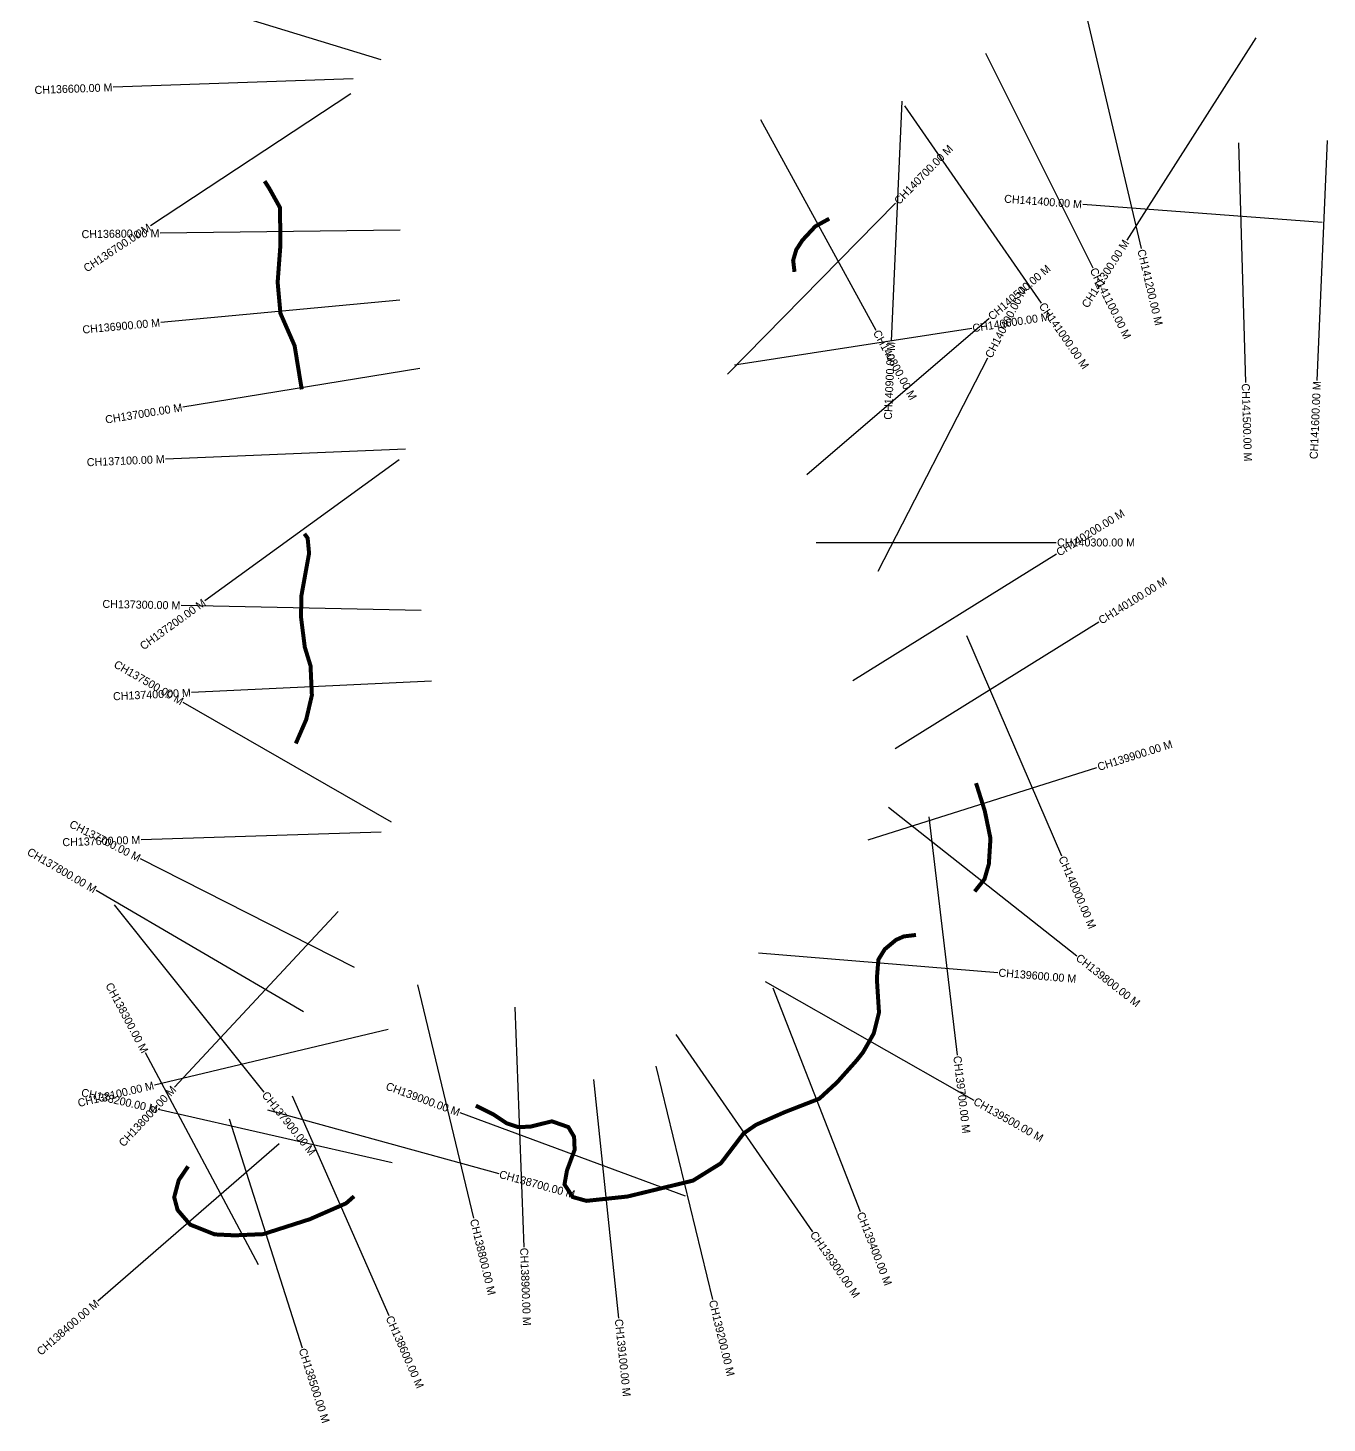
# Model space of a CAD drawing. Header units: metres. Extents: x 267032 to 273863, y 2111090 to 2119954.
# Drawn here: x 267032 to 268655, y 2116409 to 2118152 of the extents above; entities that cross this region are included whole.
import ezdxf
from ezdxf.enums import TextEntityAlignment as Align

# ---------------------------------------------------------------- set-up
doc = ezdxf.new("R2010")
doc.units = ezdxf.units.M
for name, color, linetype in [('CS', 134, 'Continuous'), ('CSMark', 6, 'Continuous'), ('UNPROTECTED', 10, 'Continuous')]:
    doc.layers.add(name, color=color, linetype=linetype)

msp = doc.modelspace()

# ---------------------------------------------------------------- linework, layer by layer
at = {"layer": 'CS'}
for p, q in [((267473.1, 2118112.2), (267186.3, 2118200)), ((268354.1, 2118168.3), (268422.8, 2117876.3)), ((268566.3, 2118139.8), (268405, 2117886.9)), ((268228.4, 2118120.7), (268362.5, 2117852.4)), ((267438, 2118088.6), (267138.2, 2118078)), ((267435.2, 2118069.6), (267184.6, 2117904.7)), ((268123.7, 2118060.5), (268110.6, 2117760.8)), ((268127, 2118054.6), (268298.1, 2117808.2)), ((267947, 2118037.6), (268091.3, 2117774.6)), ((268655.3, 2118011.4), (268642.7, 2117711.6)), ((268544.6, 2118008.6), (268553.5, 2117708.8)), ((267905.8, 2117719.3), (268116.1, 2117933.3)), ((268649, 2117908.9), (268349.9, 2117931.4)), ((267497, 2117899.5), (267197, 2117895.6)), ((267496.4, 2117811.7), (267197.7, 2117784.1)), ((268005.1, 2117594), (268232.9, 2117789.3)), ((267914.7, 2117731.2), (268211.2, 2117776.7)), ((268094.1, 2117473.2), (268231.3, 2117739.9)), ((267521.5, 2117726.3), (267225.4, 2117678.2)), ((267503.3, 2117625.6), (267203.5, 2117613.4)), ((267495.6, 2117612.2), (267252.8, 2117436)), ((268016.9, 2117509.1), (268316.9, 2117509.1)), ((268062.5, 2117336.6), (268317.2, 2117495.1)), ((267523.1, 2117424.2), (267223.1, 2117430.4)), ((268115.3, 2117251.7), (268370, 2117410.1)), ((268204.6, 2117392.9), (268323.5, 2117117.5)), ((267535.9, 2117335.9), (267236.2, 2117321.5)), ((267486, 2117159.8), (267225.8, 2117309.2)), ((268081.7, 2117137.6), (268367.7, 2117228)), ((268107.1, 2117178.5), (268342.6, 2116992.7)), ((268157.4, 2117166.4), (268193, 2116868.5)), ((267472.9, 2117147.1), (267173, 2117137.6)), ((267439.8, 2116977.9), (267172.4, 2117113.8)), ((267375.9, 2116922.8), (267116.9, 2117074.2)), ((267139.2, 2117056.4), (267326.6, 2116822.1)), ((267419.3, 2117048.1), (267214.8, 2116828.6)), ((267944.7, 2116996.2), (268243.7, 2116971.8)), ((267518.3, 2116956.2), (267588.5, 2116664.6)), ((267952.9, 2116960.3), (268214, 2116812.4)), ((267962.8, 2116952.5), (268071.6, 2116672.9)), ((267640.1, 2116928.5), (267651.6, 2116628.7)), ((267481.7, 2116900.4), (267189.8, 2116831.1)), ((267841.3, 2116894.4), (268012.1, 2116647.8)), ((267319.6, 2116606.3), (267178.7, 2116871.2)), ((267816.5, 2116854.8), (267887.2, 2116563.2)), ((267738.3, 2116838.1), (267769.9, 2116539.8)), ((267362, 2116817.6), (267482.7, 2116543)), ((267487, 2116733.9), (267194.4, 2116800.4)), ((267331, 2116800.3), (267620.2, 2116720.4)), ((267853.3, 2116692.1), (267571.9, 2116796.3)), ((267283, 2116788.7), (267374.2, 2116502.9)), ((267345.6, 2116757.5), (267119, 2116560.9))]:
    msp.add_line(p, q, dxfattribs=at)
at = {"layer": 'UNPROTECTED', "const_width": 5, "flags": 128}
for points in [[(267327.4, 2117960.6), (267333, 2117952), (267346.6, 2117927.6), (267347.2, 2117881.2), (267343.7, 2117834.2), (267347.2, 2117795.4), (267364.9, 2117755), (267373.8, 2117700.4)], [(267989.7, 2117847.2), (267988, 2117861.7), (267991.9, 2117874.9), (267999.5, 2117886.7), (268015.7, 2117904.1), (268033.1, 2117913.7), (268033.1, 2117913.7)], [(267377.2, 2117520), (267381.2, 2117514.5), (267383, 2117495.5), (267373.4, 2117442.6), (267372.9, 2117415.9), (267377.6, 2117378.4), (267384.8, 2117355), (267386.5, 2117318.2), (267379.4, 2117287.8), (267366.4, 2117257.9)], [(268214.9, 2117073), (268227.2, 2117088.5), (268232.6, 2117107.3), (268234.6, 2117139.3), (268227.5, 2117173.7), (268216.6, 2117208.3)], [(267591.4, 2116805.3), (267613.6, 2116794.2), (267629.9, 2116783.4), (267644.3, 2116778.6), (267659.4, 2116779.1), (267686.5, 2116785.8), (267707, 2116778.6), (267714.2, 2116766.5), (267714.9, 2116750.2), (267705.3, 2116724.3), (267702.2, 2116706.9), (267712.5, 2116691.2), (267729.6, 2116686.4), (267780.8, 2116691.8), (267862.8, 2116711.7), (267897.7, 2116733.4), (267926.1, 2116770.7), (267941.7, 2116781.5), (267977.3, 2116797.2), (268020.7, 2116814.1), (268043, 2116834.6), (268067.7, 2116862.3), (268075.4, 2116872.1), (268088.7, 2116895.5), (268095.3, 2116921.7), (268092.6, 2116964), (268094.5, 2116987.8), (268102.4, 2117000.7), (268116.5, 2117012.5), (268126.2, 2117016.8), (268141.5, 2117018.7)], [(267231.8, 2116729.5), (267220.1, 2116712.3), (267214.4, 2116690.9), (267218.7, 2116674.9), (267234.4, 2116656.7), (267265, 2116644.5), (267290, 2116643.3), (267325.6, 2116644.8), (267384, 2116663.5), (267429.2, 2116683.3), (267439.2, 2116692.1)]]:
    msp.add_lwpolyline(points, dxfattribs=at)

# ---------------------------------------------------------------- texts
at = {"layer": 'CSMark'}
for s, rotation, p in [('CH136600.00 M', 2.0238, (267137.2, 2118077.9)), ('CH141400.00 M', 355.7034, (268348.9, 2117931.5)), ('CH136700.00 M', 33.3467, (267183.8, 2117904.1)), ('CH136800.00 M', 0.7492, (267196, 2117895.6)), ('CH141300.00 M', 57.4705, (268404.4, 2117886)), ('CH136900.00 M', 5.2799, (267196.7, 2117784)), ('CH140900.00 M', 87.5094, (268110.6, 2117759.8)), ('CH141600.00 M', 87.582, (268642.6, 2117710.6)), ('CH137000.00 M', 9.2243, (267224.4, 2117678.1)), ('CH137100.00 M', 2.3417, (267202.5, 2117613.3)), ('CH137300.00 M', 358.8284, (267222.1, 2117430.4)), ('CH137200.00 M', 35.9503, (267252, 2117435.4)), ('CH137500.00 M', 330.1447, (267224.9, 2117309.7)), ('CH137400.00 M', 2.7373, (267235.2, 2117321.5)), ('CH137700.00 M', 333.0682, (267171.5, 2117114.2)), ('CH137600.00 M', 1.8174, (267172, 2117137.6)), ('CH137800.00 M', 329.6759, (267116.1, 2117074.7)), ('CH138300.00 M', 298.0019, (267178.2, 2116872.1)), ('CH138100.00 M', 13.3384, (267188.8, 2116830.9)), ('CH138200.00 M', 347.1878, (267193.5, 2116800.7)), ('CH138000.00 M', 47.0315, (267214.1, 2116827.8)), ('CH139000.00 M', 339.6806, (267571, 2116796.6)), ('CH138400.00 M', 40.9484, (267118.3, 2116560.2))]:
    msp.add_text(s, height=10, rotation=rotation, dxfattribs=at).set_placement(p, align=Align.MIDDLE_RIGHT)
for s, rotation, p in [('CH140700.00 M', 45.4849, (268116.8, 2117934)), ('CH141200.00 M', 283.2441, (268423, 2117875.3)), ('CH140500.00 M', 40.6113, (268233.6, 2117789.9)), ('CH141100.00 M', 296.5535, (268362.9, 2117851.5)), ('CH140400.00 M', 62.7765, (268231.8, 2117740.8)), ('CH141000.00 M', 304.7842, (268298.7, 2117807.4)), ('CH140600.00 M', 8.7208, (268212.2, 2117776.8)), ('CH140800.00 M', 298.7626, (268091.8, 2117773.7)), ('CH141500.00 M', 271.7095, (268553.6, 2117707.8)), ('CH140200.00 M', 31.89, (268318.1, 2117495.6)), ('CH140100.00 M', 31.89, (268370.9, 2117410.7)), ('CH139900.00 M', 17.5385, (268368.7, 2117228.3)), ('CH140000.00 M', 293.3488, (268323.9, 2117116.6)), ('CH139800.00 M', 321.7251, (268343.4, 2116992)), ('CH139600.00 M', 355.3436, (268244.7, 2116971.7)), ('CH139700.00 M', 276.8102, (268193.1, 2116867.5)), ('CH137900.00 M', 308.6663, (267327.2, 2116821.3)), ('CH139500.00 M', 330.4633, (268214.8, 2116811.9)), ('CH138700.00 M', 344.5502, (267621.1, 2116720.1)), ('CH139400.00 M', 291.2521, (268071.9, 2116672)), ('CH138800.00 M', 283.5391, (267588.8, 2116663.6)), ('CH139300.00 M', 304.6902, (268012.6, 2116647)), ('CH138900.00 M', 272.2092, (267651.7, 2116627.7)), ('CH139200.00 M', 283.6236, (267887.4, 2116562.3)), ('CH138600.00 M', 293.7385, (267483.1, 2116542.1)), ('CH139100.00 M', 276.0463, (267770, 2116538.8)), ('CH138500.00 M', 287.7046, (267374.6, 2116501.9))]:
    msp.add_text(s, height=10, rotation=rotation, dxfattribs=at).set_placement(p, align=Align.MIDDLE_LEFT)
msp.add_text('CH140300.00 M', height=10, dxfattribs=at).set_placement((268317.9, 2117509.1), align=Align.MIDDLE_LEFT)

doc.saveas('drawing.dxf')
